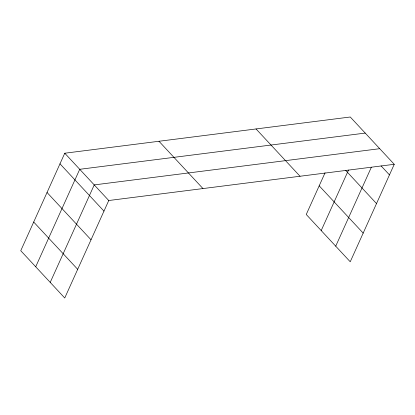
<?xml version="1.0" encoding="UTF-8"?>
<svg xmlns="http://www.w3.org/2000/svg" width="415" height="415" viewBox="0 0 415 415"><rect width="100%" height="100%" fill="white"/><g stroke="black" fill="none" stroke-linecap="round" stroke-linejoin="round"><path stroke-width="0.62" d="M394.25 164.299L350.26 116.999L64.766 153.218L20.75 250.702L64.74 298.001L108.756 200.518L394.25 164.299L350.234 261.782L306.244 214.482L325.059 172.816M35.706 266.783L79.722 169.299L365.216 133.085M50.22 282.392L94.236 184.908L379.735 148.689M321.2 230.564L348.522 170.057M335.719 246.173L371.326 167.318M381.11 165.912L389.467 174.897M345.726 170.461L376.519 203.568M319.192 185.811L363.182 233.111M256.05 128.951L300.035 176.251M158.981 141.266L202.966 188.566M64.766 153.218L108.756 200.518M59.983 163.816L103.968 211.111M47.035 192.487L91.025 239.782M33.698 222.03L77.683 269.325"/></g></svg>
